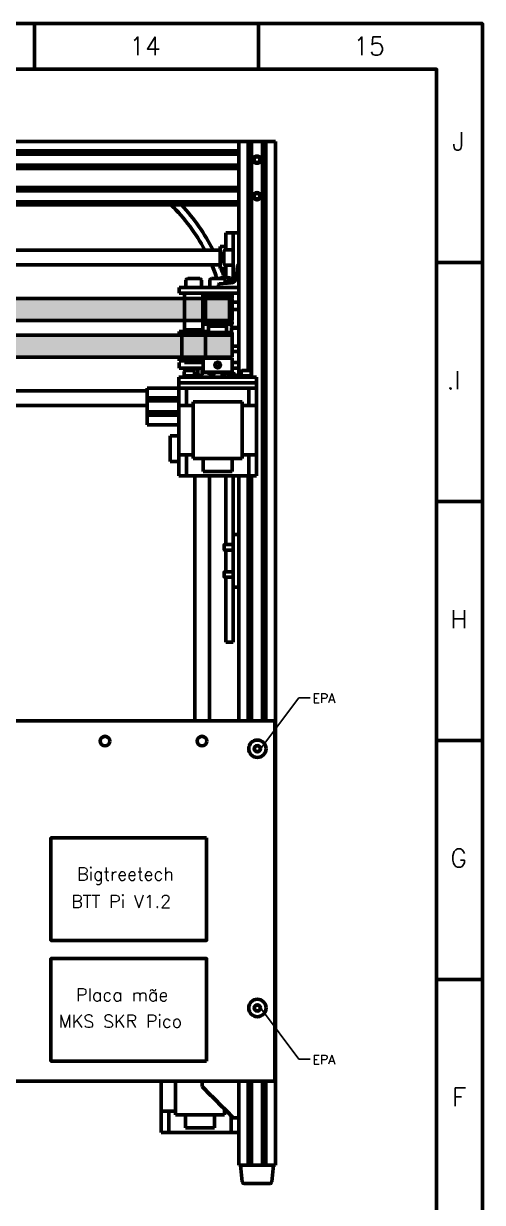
# Model space of a CAD drawing. Extents: x 21664 to 23500, y -5995 to -4166.
# Drawn here: x 23249 to 23500, y -5333 to -4688 of the extents above; entities that cross this region are included whole.
import ezdxf

# ---------------------------------------------------------------- set-up
doc = ezdxf.new("R2010")
doc.units = 0
doc.linetypes.add('DASHED', pattern=[19.05, 12.7, -6.35])
doc.layers.add('Cotas', color=90, linetype='Continuous')
doc.layers.add('Eletrônico', color=7, linetype='Continuous')
for name, color, linetype, lineweight in [('Fixação e Transmissão', 5, 'Continuous', 50), ('Hotend', 4, 'Continuous', 50), ('Linha tracejada', 254, 'DASHED', 15), ('Perfis e Cantoneiras', 2, 'Continuous', 50), ('Peças Usinadas', 120, 'Continuous', 50)]:
    doc.layers.add(name, color=color, linetype=linetype, lineweight=lineweight)
doc.layers.add('Motores', color=7, linetype='Continuous', lineweight=50, true_color=0x55ff00)
doc.styles.get("Standard").update_dxf_attribs({"font": 'romans.shx'})

msp = doc.modelspace()

# ---------------------------------------------------------------- hatches: boundary and pattern name
at = {"layer": 'Cotas'}
h = msp.add_hatch(color=256, dxfattribs=at)
h.dxf.hatch_style = 1
h.paths.add_polyline_path([(23378.96, -5084.38, -0.241174), (23378.77, -5084.75, -0.611378), (23378.04, -5084.38, -1), (23378.96, -5084.38)])
h = msp.add_hatch(color=256, dxfattribs=at)
h.dxf.hatch_style = 1
h.paths.add_polyline_path([(23378.96, -5226.19, 0.241174), (23378.77, -5225.82, 0.611378), (23378.04, -5226.19, 1), (23378.96, -5226.19)])
at = {"layer": 'Peças Usinadas'}
h = msp.add_hatch(color=2, dxfattribs=at)
h.dxf.hatch_style = 1
h.paths.add_polyline_path([(23336.99, -4838.19), (23214.09, -4838.19), (23214.09, -4850.19), (23336.99, -4850.19), (23336.99, -4838.19)])
h = msp.add_hatch(color=2, dxfattribs=at)
h.dxf.hatch_style = 1
h.paths.add_polyline_path([(23346.99, -4838.19), (23336.99, -4838.19), (23336.99, -4850.19), (23346.99, -4850.19), (23346.99, -4838.19)])
h = msp.add_hatch(color=2, dxfattribs=at)
h.dxf.hatch_style = 1
h.paths.add_polyline_path([(23348.49, -4838.19), (23346.99, -4838.19), (23346.99, -4850.19), (23348.49, -4850.19), (23348.49, -4838.19)])
h = msp.add_hatch(color=2, dxfattribs=at)
h.dxf.hatch_style = 1
h.paths.add_polyline_path([(23361.49, -4838.19), (23348.49, -4838.19), (23348.49, -4850.19), (23361.49, -4850.19), (23361.49, -4838.19)])
h = msp.add_hatch(color=2, dxfattribs=at)
h.dxf.hatch_style = 1
h.paths.add_polyline_path([(23362.59, -4844.19), (23362.02, -4844.19), (23362.02, -4840.89, -0.414214), (23362.84, -4840.07), (23362.99, -4840.07), (23362.99, -4838.19), (23361.49, -4838.19), (23361.49, -4850.19), (23362.59, -4850.19), (23362.59, -4844.19)])
h = msp.add_hatch(color=2, dxfattribs=at)
h.dxf.hatch_style = 1
h.paths.add_polyline_path([(23362.99, -4840.07), (23362.84, -4840.07, 0.414214), (23362.02, -4840.89), (23362.02, -4844.19), (23362.59, -4844.19), (23362.99, -4844.19), (23362.99, -4840.07)])
h = msp.add_hatch(color=2, dxfattribs=at)
h.dxf.hatch_style = 1
h.paths.add_polyline_path([(23362.99, -4844.19), (23362.59, -4844.19), (23362.59, -4850.19), (23362.99, -4850.19), (23362.99, -4844.19)])
h = msp.add_hatch(color=256, dxfattribs=at)
h.dxf.hatch_style = 1
h.paths.add_polyline_path([(23335.49, -4858.19), (23214.09, -4858.19), (23214.09, -4870.19), (23285.79, -4870.19), (23335.49, -4870.19), (23335.49, -4858.19)])
h = msp.add_hatch(color=256, dxfattribs=at)
h.dxf.hatch_style = 1
h.paths.add_polyline_path([(23348.49, -4858.19), (23335.49, -4858.19), (23335.49, -4870.19), (23348.49, -4870.19), (23348.49, -4858.19)])
h = msp.add_hatch(color=256, dxfattribs=at)
h.dxf.hatch_style = 1
h.paths.add_polyline_path([(23349.99, -4858.19), (23348.49, -4858.19), (23348.49, -4870.19), (23349.99, -4870.19), (23349.99, -4858.19)])
h = msp.add_hatch(color=256, dxfattribs=at)
h.dxf.hatch_style = 1
h.paths.add_polyline_path([(23363.09, -4864.19), (23363.09, -4858.19), (23362.59, -4858.19), (23361.59, -4858.19), (23361.55, -4858.19), (23361.35, -4858.19), (23361.01, -4858.19), (23360.51, -4858.19), (23359.9, -4858.19), (23359.14, -4858.19), (23358.31, -4858.19), (23357.75, -4858.19), (23357.37, -4858.19), (23356.41, -4858.19), (23356.13, -4858.19), (23355.41, -4858.19), (23355.38, -4858.19), (23354.38, -4858.19), (23353.7, -4858.19), (23353.36, -4858.19), (23352.42, -4858.19), (23352.12, -4858.19), (23351.51, -4858.19), (23350.72, -4858.19), (23350.01, -4858.19), (23349.99, -4858.19), (23349.44, -4858.19), (23349, -4858.19), (23348.72, -4858.19), (23348.59, -4858.19), (23348.59, -4858.19), (23348.49, -4858.19), (23348.49, -4870.19), (23348.59, -4870.19), (23348.59, -4870.19), (23348.72, -4870.19), (23349, -4870.19), (23349.44, -4870.19), (23349.99, -4870.19), (23350.01, -4870.19), (23350.72, -4870.19), (23351.51, -4870.19), (23352.12, -4870.19), (23352.42, -4870.19), (23353.36, -4870.19), (23353.7, -4870.19), (23354.38, -4870.19), (23355.38, -4870.19), (23355.41, -4870.19), (23356.13, -4870.19), (23356.41, -4870.19), (23357.37, -4870.19), (23357.75, -4870.19), (23359.9, -4870.19), (23360.51, -4870.19), (23361.01, -4870.19), (23361.35, -4870.19), (23361.55, -4870.19), (23361.59, -4870.19), (23363.09, -4870.19), (23363.09, -4867.19), (23363.09, -4864.19)])

# ---------------------------------------------------------------- linework, layer by layer
at = {"layer": 'Cotas'}
for p, q in [((23378.5, -5084.38), (23399.48, -5056.46)), ((23399.48, -5056.46), (23405.66, -5056.46)), ((23378.5, -5226.19), (23399.48, -5254.12)), ((23399.48, -5254.12), (23405.66, -5254.12))]:
    msp.add_line(p, q, dxfattribs=at)
for centre in [(23378.5, -5084.38), (23378.5, -5226.19)]:
    msp.add_circle(centre, 0.458, dxfattribs=at)
at = {"layer": 'Fixação e Transmissão'}
for p, q in [((23375.72, -4760.69), (23374.85, -4762.19)), ((23375.72, -4763.69), (23374.85, -4762.19)), ((23377.45, -4760.69), (23378.32, -4762.19)), ((23377.45, -4763.69), (23378.32, -4762.19)), ((23375.72, -4780.69), (23374.85, -4782.19)), ((23375.72, -4783.69), (23374.85, -4782.19)), ((23377.45, -4780.69), (23378.32, -4782.19)), ((23377.45, -4783.69), (23378.32, -4782.19)), ((23359.5, -4802.19), (23359.5, -4811.44)), ((23359.5, -4802.19), (23366.59, -4802.19)), ((23363.5, -4802.19), (23363.5, -4829.36)), ((23356.5, -4809.69), (23359.5, -4809.69)), ((23356.5, -4809.69), (23356.5, -4821.69)), ((23358.5, -4812.44), (23358.5, -4818.94)), ((23363.5, -4811.44), (23359.5, -4811.44)), ((23363.5, -4819.94), (23363.5, -4811.44)), ((23356.5, -4821.69), (23359.5, -4821.69)), ((23359.5, -4819.94), (23363.5, -4819.94)), ((23359.5, -4819.94), (23359.5, -4826.49)), ((23337.75, -4832.19), (23337.75, -4828.19)), ((23338.75, -4827.19), (23345.25, -4827.19)), ((23346.25, -4828.19), (23346.25, -4832.19)), ((23350.74, -4832.19), (23350.74, -4828.19)), ((23351.74, -4827.19), (23358.24, -4827.19)), ((23356.65, -4826.89), (23356.22, -4827.13)), ((23356.22, -4827.13), (23356.22, -4827.19)), ((23356.65, -4826.89), (23362.15, -4826.89)), ((23356.65, -4826.89), (23357.81, -4827.13)), ((23357.81, -4827.13), (23359.4, -4826.89)), ((23357.81, -4827.13), (23357.81, -4827.19)), ((23358.4, -4826.49), (23358, -4826.89)), ((23358.4, -4826.49), (23360.4, -4826.49)), ((23359.24, -4828.19), (23359.24, -4829.86)), ((23360.98, -4827.13), (23359.4, -4826.89)), ((23360.4, -4826.49), (23360.8, -4826.89)), ((23362.15, -4826.89), (23360.98, -4827.13)), ((23360.98, -4827.13), (23360.98, -4829.54)), ((23362.15, -4826.89), (23362.57, -4827.13)), ((23362.57, -4827.13), (23362.57, -4829.54)), ((23346.25, -4832.19), (23337.75, -4832.19)), ((23355.5, -4832.19), (23350.74, -4832.19)), ((23359.24, -4829.76), (23359.4, -4829.79)), ((23359.24, -4829.79), (23360.07, -4829.79)), ((23360.98, -4829.54), (23359.4, -4829.79)), ((23361.54, -4829.66), (23360.98, -4829.54)), ((23346.99, -4837.69), (23346.99, -4836.19)), ((23348.49, -4837.69), (23348.49, -4850.69)), ((23348.49, -4850.69), (23348.49, -4837.69)), ((23361.49, -4837.69), (23361.49, -4850.69)), ((23362.02, -4840.89), (23362.02, -4844.19)), ((23366.59, -4840.07), (23362.84, -4840.07)), ((23362.99, -4837.69), (23362.99, -4836.19)), ((23362.02, -4844.19), (23366.59, -4844.19)), ((23362.59, -4844.19), (23366.59, -4844.19)), ((23362.59, -4850.69), (23362.59, -4844.19)), ((23346.99, -4852.19), (23346.99, -4850.69)), ((23362.59, -4853.94), (23362.59, -4852.19)), ((23366.59, -4853.94), (23362.59, -4853.94)), ((23366.59, -4854.44), (23362.59, -4854.44)), ((23362.59, -4854.44), (23362.59, -4856.69)), ((23362.99, -4852.19), (23362.99, -4850.69)), ((23363.09, -4853.94), (23363.09, -4854.44)), ((23333.99, -4857.69), (23333.99, -4856.19)), ((23335.49, -4857.69), (23335.49, -4870.69)), ((23347.09, -4857.69), (23347.09, -4856.69)), ((23348.49, -4857.69), (23348.49, -4870.69)), ((23348.59, -4857.69), (23348.59, -4858.19)), ((23348.59, -4857.69), (23348.59, -4858.19)), ((23348.72, -4857.69), (23348.72, -4858.19)), ((23349, -4857.69), (23349, -4858.19)), ((23349.44, -4857.69), (23349.44, -4858.19)), ((23349.99, -4856.69), (23349.99, -4856.19)), ((23350.01, -4857.69), (23350.01, -4858.19)), ((23350.72, -4857.69), (23350.72, -4858.19)), ((23351.51, -4857.69), (23351.51, -4858.19)), ((23352.12, -4857.69), (23352.12, -4858.19)), ((23352.42, -4857.69), (23352.42, -4858.19)), ((23353.36, -4857.69), (23353.36, -4858.19)), ((23353.7, -4857.69), (23353.7, -4858.19)), ((23354.38, -4857.69), (23354.38, -4858.19)), ((23355.38, -4857.69), (23355.38, -4858.19)), ((23355.41, -4857.69), (23355.41, -4858.19)), ((23356.13, -4857.69), (23356.13, -4858.19)), ((23356.41, -4857.69), (23356.41, -4858.19)), ((23357.37, -4857.69), (23357.37, -4858.19)), ((23357.75, -4857.69), (23357.75, -4858.19)), ((23358.31, -4857.69), (23358.31, -4858.19)), ((23359.14, -4857.69), (23359.14, -4858.19)), ((23359.9, -4857.69), (23359.9, -4858.19)), ((23360.51, -4857.69), (23360.51, -4858.19)), ((23361.01, -4857.69), (23361.01, -4858.19)), ((23361.35, -4857.69), (23361.35, -4858.19)), ((23361.55, -4857.69), (23361.55, -4858.19)), ((23361.59, -4857.69), (23361.59, -4858.19)), ((23362.59, -4857.69), (23362.59, -4858.19)), ((23363.09, -4857.69), (23363.09, -4856.69)), ((23363.09, -4864.19), (23366.59, -4864.19)), ((23333.99, -4872.19), (23333.99, -4870.69)), ((23347.09, -4870.69), (23347.09, -4878.39)), ((23347.09, -4870.69), (23347.09, -4870.69)), ((23347.71, -4870.69), (23347.09, -4870.69)), ((23348.59, -4870.19), (23348.59, -4870.69)), ((23348.59, -4870.19), (23348.59, -4870.69)), ((23348.72, -4870.19), (23348.72, -4870.69)), ((23349, -4870.19), (23349, -4870.69)), ((23349.44, -4870.19), (23349.44, -4870.69)), ((23350.01, -4870.19), (23350.01, -4870.69)), ((23350.72, -4870.19), (23350.72, -4870.69)), ((23351.51, -4870.19), (23351.51, -4870.69)), ((23352.12, -4870.19), (23352.12, -4870.69)), ((23352.42, -4870.19), (23352.42, -4870.69)), ((23353.36, -4870.19), (23353.36, -4870.69)), ((23353.7, -4870.19), (23353.7, -4870.69)), ((23354.38, -4870.19), (23354.38, -4870.69)), ((23355.1, -4873.26), (23355.13, -4873.26)), ((23355.38, -4870.19), (23355.38, -4870.69)), ((23355.41, -4870.19), (23355.41, -4870.69)), ((23356.13, -4870.19), (23356.13, -4870.69)), ((23356.41, -4870.19), (23356.41, -4870.69)), ((23357.37, -4870.19), (23357.37, -4870.69)), ((23357.75, -4870.19), (23357.75, -4870.69)), ((23359.9, -4870.19), (23359.9, -4870.69)), ((23360.51, -4870.19), (23360.51, -4870.69)), ((23361.01, -4870.19), (23361.01, -4870.69)), ((23361.35, -4870.19), (23361.35, -4870.69)), ((23361.55, -4870.19), (23361.55, -4870.69)), ((23361.59, -4870.19), (23361.59, -4870.69)), ((23363.09, -4870.69), (23363.09, -4878.39)), ((23336.84, -4880.49), (23336.84, -4880.39)), ((23342.34, -4880.49), (23336.84, -4880.49)), ((23341.84, -4877.49), (23337.34, -4877.49)), ((23337.99, -4876.19), (23337.37, -4876.54)), ((23337.37, -4876.54), (23337.37, -4877.49)), ((23337.69, -4876.18), (23337.69, -4876.36)), ((23337.99, -4876.19), (23345.99, -4876.19)), ((23337.99, -4876.19), (23339.68, -4876.54)), ((23339.59, -4881.19), (23339.4, -4880.49)), ((23339.77, -4881.19), (23339.59, -4880.49)), ((23339.68, -4876.54), (23341.99, -4876.19)), ((23339.68, -4876.54), (23339.68, -4877.49)), ((23344.3, -4876.54), (23341.99, -4876.19)), ((23344.3, -4879.83), (23342.34, -4880.13)), ((23342.34, -4880.19), (23345.99, -4880.19)), ((23345.99, -4876.19), (23344.3, -4876.54)), ((23344.3, -4876.54), (23344.3, -4879.83)), ((23345.99, -4880.19), (23344.3, -4879.83)), ((23345.99, -4876.19), (23346.61, -4876.54)), ((23345.99, -4880.19), (23346.61, -4879.83)), ((23345.99, -4880.19), (23345.99, -4880.69)), ((23346.19, -4880.18), (23346, -4880.18)), ((23346.19, -4876.3), (23346.19, -4876.18)), ((23346.19, -4880.18), (23346.19, -4880.08)), ((23346.61, -4876.54), (23346.61, -4879.83)), ((23347.09, -4876.19), (23347.09, -4878.39)), ((23347.39, -4878.69), (23347.09, -4878.39)), ((23347.39, -4878.69), (23347.09, -4878.39)), ((23350.37, -4878.69), (23350.37, -4879.83)), ((23350.99, -4880.19), (23350.37, -4879.83)), ((23350.99, -4880.19), (23352.68, -4879.83)), ((23350.99, -4880.19), (23352.88, -4880.19)), ((23350.99, -4880.19), (23350.99, -4880.69)), ((23352.68, -4878.69), (23352.68, -4879.83)), ((23352.68, -4879.83), (23352.96, -4879.87)), ((23358.99, -4880.19), (23357.59, -4879.89)), ((23357.59, -4880.19), (23358.99, -4880.19)), ((23358.99, -4880.19), (23359.61, -4879.83)), ((23358.99, -4880.19), (23358.99, -4880.69)), ((23359.61, -4878.69), (23359.61, -4879.83)), ((23360.98, -4878.83), (23360.04, -4878.69)), ((23361.54, -4878.72), (23360.98, -4878.83)), ((23360.98, -4881.19), (23360.98, -4878.83)), ((23362.57, -4881.19), (23362.57, -4878.83)), ((23362.79, -4878.69), (23363.09, -4878.39)), ((23363.5, -4881.19), (23363.5, -4879.02)), ((23373.34, -4880.49), (23367.84, -4880.49)), ((23372.84, -4877.49), (23368.34, -4877.49)), ((23370.59, -4881.19), (23370.4, -4880.49)), ((23370.77, -4881.19), (23370.59, -4880.49)), ((23343.04, -4881.19), (23336.84, -4881.19)), ((23346.14, -4881.19), (23336.84, -4881.19)), ((23338.49, -4881.19), (23345.49, -4881.19)), ((23351.49, -4881.19), (23358.49, -4881.19)), ((23358.59, -4975.44), (23358.59, -4972.94)), ((23363.59, -4972.69), (23358.84, -4972.69)), ((23363.59, -4975.69), (23358.84, -4975.69)), ((23358.59, -4990.34), (23358.59, -4987.84)), ((23363.59, -4987.59), (23358.84, -4987.59)), ((23363.59, -4990.59), (23358.84, -4990.59)), ((23375.9, -5082.88), (23375.04, -5084.38)), ((23375.9, -5085.88), (23375.04, -5084.38)), ((23375.9, -5085.88), (23375.9, -5085.88)), ((23377.64, -5082.88), (23378.5, -5084.38)), ((23377.64, -5085.88), (23378.5, -5084.38)), ((23375.9, -5224.69), (23375.03, -5226.19)), ((23375.9, -5227.69), (23375.03, -5226.19)), ((23375.9, -5227.69), (23375.9, -5227.69)), ((23377.63, -5224.69), (23378.5, -5226.19)), ((23377.63, -5227.69), (23378.5, -5226.19))]:
    msp.add_line(p, q, dxfattribs=at)
at = {"layer": 'Fixação e Transmissão', "ltscale": 0.1}
for p, q in [((23375.72, -4760.69), (23377.45, -4760.69)), ((23375.72, -4763.69), (23377.45, -4763.69)), ((23375.72, -4780.69), (23377.45, -4780.69)), ((23375.72, -4783.69), (23377.45, -4783.69)), ((23336.84, -4880.49), (23336.84, -4877.99)), ((23342.34, -4880.49), (23342.34, -4877.99)), ((23346.14, -4881.19), (23346.14, -4880.18)), ((23367.84, -4880.49), (23367.84, -4877.99)), ((23373.34, -4880.49), (23373.34, -4877.99)), ((23329.09, -4927.2), (23329.09, -4913.2)), ((23329.09, -4913.2), (23333.94, -4913.2)), ((23329.09, -4927.2), (23333.94, -4927.2)), ((23377.64, -5082.88), (23375.9, -5082.88)), ((23377.64, -5085.88), (23375.9, -5085.88)), ((23377.63, -5224.69), (23375.9, -5224.69)), ((23377.63, -5227.69), (23375.9, -5227.69))]:
    msp.add_line(p, q, dxfattribs=at)
at = {"layer": 'Fixação e Transmissão', "color": 7, "ltscale": 0.1}
for p, q in [((23336.99, -4835.19), (23336.99, -4855.19)), ((23346.99, -4835.19), (23346.99, -4855.19)), ((23349.99, -4835.19), (23349.99, -4836.19)), ((23359.99, -4835.19), (23359.99, -4836.19)), ((23349.99, -4853.19), (23349.99, -4852.19)), ((23349.99, -4856.69), (23349.99, -4853.19)), ((23359.99, -4853.19), (23359.99, -4852.19)), ((23359.99, -4856.69), (23359.99, -4853.19)), ((23336.99, -4855.19), (23336.99, -4856.19)), ((23346.99, -4855.19), (23346.99, -4856.19)), ((23336.99, -4872.19), (23336.99, -4873.19)), ((23346.99, -4872.19), (23346.99, -4873.19))]:
    msp.add_line(p, q, dxfattribs=at)
at = {"layer": 'Fixação e Transmissão', "color": 7}
for p, q in [((23346.99, -4835.19), (23336.99, -4835.19)), ((23359.99, -4835.19), (23349.99, -4835.19)), ((23359.99, -4836.19), (23349.99, -4836.19)), ((23359.99, -4852.19), (23349.99, -4852.19)), ((23359.99, -4853.19), (23349.99, -4853.19)), ((23346.99, -4855.19), (23336.99, -4855.19)), ((23346.99, -4856.19), (23336.99, -4856.19)), ((23346.99, -4872.19), (23336.99, -4872.19)), ((23346.99, -4873.19), (23336.99, -4873.19))]:
    msp.add_line(p, q, dxfattribs=at)
at = {"layer": 'Fixação e Transmissão', "flags": 128}
for points in [[(23362.99, -4836.19), (23346.99, -4836.19)], [(23362.99, -4850.69), (23346.99, -4850.69)], [(23362.99, -4852.19), (23346.99, -4852.19)], [(23349.99, -4856.19), (23333.99, -4856.19)], [(23347.09, -4856.69), (23363.09, -4856.69)], [(23347.09, -4870.69), (23333.99, -4870.69)], [(23347.09, -4872.19), (23333.99, -4872.19)]]:
    msp.add_lwpolyline(points, dxfattribs=at)
for points in [[(23342.69, -4881.19), (23336.49, -4881.19), (23336.49, -4880.49), (23342.69, -4880.49)], [(23373.69, -4881.19), (23367.49, -4881.19), (23367.49, -4880.49), (23373.69, -4880.49)]]:
    msp.add_lwpolyline(points, close=True, dxfattribs=at)
at = {"layer": 'Fixação e Transmissão'}
for centre, radius in [((23376.59, -4762.19), 1.73), ((23376.59, -4782.19), 1.73), ((23376.77, -5084.38), 4.75), ((23376.77, -5084.38), 1.73), ((23376.77, -5226.19), 4.75), ((23376.77, -5226.19), 1.73)]:
    msp.add_circle(centre, radius, dxfattribs=at)
for centre, radius, start, end in [((23359.5, -4812.44), 1, 90, 180), ((23359.5, -4818.94), 1, 180, 270), ((23338.75, -4828.19), 1, 90, 180), ((23345.25, -4828.19), 1, 0, 90), ((23351.74, -4828.19), 1, 90, 180), ((23358.24, -4828.19), 1, 0, 90), ((23362.84, -4840.89), 0.824, 90, 180), ((23337.34, -4877.99), 0.5, 90, 180), ((23341.84, -4877.99), 0.5, 0, 90), ((23345.49, -4880.69), 0.5, 270, 360), ((23351.49, -4880.69), 0.5, 180, 270), ((23358.49, -4880.69), 0.5, 270, 360), ((23368.34, -4877.99), 0.5, 90, 180), ((23372.84, -4877.99), 0.5, 0, 90), ((23338.49, -4880.69), 0.5, 266.08472, 270), ((23358.84, -4972.94), 0.25, 90, 180), ((23358.84, -4975.44), 0.25, 180, 270), ((23358.84, -4987.84), 0.25, 90, 180), ((23358.84, -4990.34), 0.25, 180, 270)]:
    msp.add_arc(centre, radius, start, end, dxfattribs=at)
for points, degree in [([(23348.53, -4837.69), (23346.99, -4837.69), (23346.99, -4837.69)], 2), ([(23348.53, -4837.69), (23348.59, -4837.69), (23348.72, -4837.69)], 2), ([(23349.06, -4837.69), (23348.86, -4837.69), (23348.72, -4837.69)], 2), ([(23349.06, -4837.69), (23349.28, -4837.69), (23349.56, -4837.69)], 2), ([(23350.18, -4837.69), (23349.84, -4837.69), (23349.56, -4837.69)], 2), ([(23350.18, -4837.69), (23350.53, -4837.69), (23350.93, -4837.69)], 2), ([(23351.76, -4837.69), (23351.33, -4837.69), (23350.93, -4837.69)], 2), ([(23351.76, -4837.69), (23352.21, -4837.69), (23352.7, -4837.69)], 2), ([(23353.66, -4837.69), (23353.17, -4837.69), (23352.7, -4837.69)], 2), ([(23353.66, -4837.69), (23354.17, -4837.69), (23354.69, -4837.69)], 2), ([(23355.69, -4837.69), (23354.69, -4837.69)], 1), ([(23355.69, -4837.69), (23356.21, -4837.69), (23356.72, -4837.69)], 2), ([(23357.66, -4837.69), (23357.2, -4837.69), (23356.72, -4837.69)], 2), ([(23357.66, -4837.69), (23358.13, -4837.69), (23358.57, -4837.69)], 2), ([(23359.36, -4837.69), (23358.99, -4837.69), (23358.57, -4837.69)], 2), ([(23359.36, -4837.69), (23359.74, -4837.69), (23360.07, -4837.69)], 2), ([(23360.63, -4837.69), (23360.38, -4837.69), (23360.07, -4837.69)], 2), ([(23360.63, -4837.69), (23360.89, -4837.69), (23361.07, -4837.69)], 2), ([(23361.35, -4837.69), (23361.25, -4837.69), (23361.07, -4837.69)], 2), ([(23361.35, -4837.69), (23361.46, -4837.69), (23361.48, -4837.69)], 2), ([(23362.99, -4837.69), (23362.99, -4837.69), (23361.48, -4837.69)], 2), ([(23335.53, -4857.69), (23333.99, -4857.69), (23333.99, -4857.69)], 2), ([(23335.53, -4857.69), (23335.59, -4857.69), (23335.73, -4857.69)], 2), ([(23336.06, -4857.69), (23335.86, -4857.69), (23335.73, -4857.69)], 2), ([(23336.06, -4857.69), (23336.28, -4857.69), (23336.57, -4857.69)], 2), ([(23337.18, -4857.69), (23336.84, -4857.69), (23336.57, -4857.69)], 2), ([(23337.18, -4857.69), (23337.53, -4857.69), (23337.94, -4857.69)], 2), ([(23338.76, -4857.69), (23338.33, -4857.69), (23337.94, -4857.69)], 2), ([(23338.76, -4857.69), (23339.22, -4857.69), (23339.7, -4857.69)], 2), ([(23340.66, -4857.69), (23340.17, -4857.69), (23339.7, -4857.69)], 2), ([(23340.66, -4857.69), (23341.18, -4857.69), (23341.7, -4857.69)], 2), ([(23342.7, -4857.69), (23341.7, -4857.69)], 1), ([(23342.7, -4857.69), (23343.21, -4857.69), (23343.72, -4857.69)], 2), ([(23344.66, -4857.69), (23344.2, -4857.69), (23343.72, -4857.69)], 2), ([(23344.66, -4857.69), (23345.13, -4857.69), (23345.57, -4857.69)], 2), ([(23346.36, -4857.69), (23345.99, -4857.69), (23345.57, -4857.69)], 2), ([(23346.36, -4857.69), (23346.75, -4857.69), (23347.07, -4857.69)], 2), ([(23347.63, -4857.69), (23347.38, -4857.69), (23347.07, -4857.69)], 2), ([(23347.09, -4857.69), (23347.09, -4857.69), (23348.59, -4857.69)], 2), ([(23347.63, -4857.69), (23347.89, -4857.69), (23348.08, -4857.69)], 2), ([(23348.35, -4857.69), (23348.25, -4857.69), (23348.08, -4857.69)], 2), ([(23348.35, -4857.69), (23348.46, -4857.69), (23348.49, -4857.69)], 2), ([(23349.99, -4857.69), (23349.99, -4857.69), (23348.49, -4857.69)], 2), ([(23348.72, -4857.69), (23348.62, -4857.69), (23348.59, -4857.69)], 2), ([(23348.72, -4857.69), (23348.83, -4857.69), (23349, -4857.69)], 2), ([(23349.44, -4857.69), (23349.19, -4857.69), (23349, -4857.69)], 2), ([(23349.44, -4857.69), (23349.69, -4857.69), (23350.01, -4857.69)], 2), ([(23350.72, -4857.69), (23350.33, -4857.69), (23350.01, -4857.69)], 2), ([(23350.72, -4857.69), (23351.09, -4857.69), (23351.51, -4857.69)], 2), ([(23352.42, -4857.69), (23351.94, -4857.69), (23351.51, -4857.69)], 2), ([(23352.42, -4857.69), (23352.88, -4857.69), (23353.36, -4857.69)], 2), ([(23354.38, -4857.69), (23353.86, -4857.69), (23353.36, -4857.69)], 2), ([(23354.38, -4857.69), (23355.38, -4857.69)], 1), ([(23356.41, -4857.69), (23355.9, -4857.69), (23355.38, -4857.69)], 2), ([(23356.41, -4857.69), (23356.9, -4857.69), (23357.37, -4857.69)], 2), ([(23358.31, -4857.69), (23357.86, -4857.69), (23357.37, -4857.69)], 2), ([(23358.31, -4857.69), (23358.75, -4857.69), (23359.14, -4857.69)], 2), ([(23359.9, -4857.69), (23359.55, -4857.69), (23359.14, -4857.69)], 2), ([(23359.9, -4857.69), (23360.24, -4857.69), (23360.51, -4857.69)], 2), ([(23361.01, -4857.69), (23360.8, -4857.69), (23360.51, -4857.69)], 2), ([(23361.01, -4857.69), (23361.22, -4857.69), (23361.35, -4857.69)], 2), ([(23361.55, -4857.69), (23361.49, -4857.69), (23361.35, -4857.69)], 2), ([(23361.55, -4857.69), (23363.09, -4857.69), (23363.09, -4857.69)], 2), ([(23350.18, -4878.39), (23350.71, -4878.39), (23351.25, -4878.39), (23351.83, -4878.39), (23352.41, -4878.39), (23353.02, -4878.39), (23353.64, -4878.39), (23354.9, -4878.39), (23356.18, -4878.39), (23356.8, -4878.39), (23357.42, -4878.39), (23358.01, -4878.39), (23358.61, -4878.39), (23359.15, -4878.39), (23359.7, -4878.39), (23360.19, -4878.39), (23360.68, -4878.39), (23361.1, -4878.39), (23361.52, -4878.39), (23361.85, -4878.39), (23362.19, -4878.39), (23362.44, -4878.39), (23362.68, -4878.39), (23362.83, -4878.39), (23362.98, -4878.39), (23363.03, -4878.39), (23363.09, -4878.39)], 2)]:
    msp.add_open_spline(points, degree=degree, dxfattribs=at)
for points, degree, knots in [([(23363.09, -4870.69), (23362.89, -4870.69), (23362.32, -4870.69), (23361.41, -4870.69), (23360.19, -4870.69), (23358.73, -4870.69), (23357.1, -4870.69), (23355.39, -4870.69), (23353.67, -4870.69), (23352.04, -4870.69), (23350.58, -4870.69), (23349.37, -4870.69), (23348.45, -4870.69), (23347.88, -4870.69), (23347.69, -4870.69)], 1, [0.911063, 0.911063, 1.13546, 1.35986, 1.58426, 1.80866, 2.03306, 2.25746, 2.48186, 2.70626, 2.93066, 3.15506, 3.37946, 3.60386, 3.82826, 4.05266, 4.05266]), ([(23353.56, -4874.49), (23353.56, -4874.68), (23353.6, -4874.87), (23353.67, -4875.06), (23353.75, -4875.25), (23353.85, -4875.42), (23353.98, -4875.56), (23354.12, -4875.7), (23354.28, -4875.81), (23354.46, -4875.89), (23354.65, -4875.97), (23354.84, -4876.01), (23355.04, -4876.02), (23355.23, -4876.02), (23355.43, -4875.98), (23355.62, -4875.9), (23355.81, -4875.83), (23355.98, -4875.72), (23356.12, -4875.58), (23356.26, -4875.44), (23356.38, -4875.27), (23356.46, -4875.09), (23356.54, -4874.9), (23356.58, -4874.71), (23356.59, -4874.52), (23356.59, -4874.12), (23356.44, -4873.71), (23356.16, -4873.42), (23355.88, -4873.14), (23355.48, -4872.96), (23355.09, -4872.95), (23354.89, -4872.95), (23354.68, -4872.99), (23354.49, -4873.07), (23354.31, -4873.14), (23354.14, -4873.25), (23354.01, -4873.39), (23353.87, -4873.53), (23353.76, -4873.69), (23353.68, -4873.88), (23353.6, -4874.08), (23353.56, -4874.28), (23353.56, -4874.49)], 3, [0, 0, 0, 0, 0.060859, 0.060859, 0.060859, 0.123355, 0.123355, 0.123355, 0.185855, 0.185855, 0.185855, 0.248355, 0.248355, 0.248355, 0.310855, 0.310855, 0.310855, 0.373355, 0.373355, 0.373355, 0.435855, 0.435855, 0.435855, 0.496793, 0.496793, 0.496793, 0.621711, 0.621711, 0.621711, 0.746711, 0.746711, 0.746711, 0.810851, 0.810851, 0.810851, 0.873355, 0.873355, 0.873355, 0.935855, 0.935855, 0.935855, 1, 1, 1, 1]), ([(23353.89, -4874.49), (23353.89, -4874.37), (23353.9, -4874.26), (23353.94, -4874.12), (23353.99, -4873.97), (23354.08, -4873.8), (23354.21, -4873.65), (23354.28, -4873.57), (23354.36, -4873.5), (23354.45, -4873.45), (23354.53, -4873.4), (23354.61, -4873.36), (23354.68, -4873.33), (23354.85, -4873.27), (23354.99, -4873.26), (23355.1, -4873.26)], 3, [0, 0, 0, 0, 0.059375, 0.059375, 0.059375, 0.11875, 0.11875, 0.11875, 0.149922, 0.149922, 0.149922, 0.181094, 0.181094, 0.181094, 0.249688, 0.249688, 0.249688, 0.249688]), ([(23355.1, -4875.71), (23355.01, -4875.71), (23354.9, -4875.71), (23354.77, -4875.67), (23354.63, -4875.63), (23354.46, -4875.55), (23354.31, -4875.42), (23354.22, -4875.34), (23354.15, -4875.25), (23354.09, -4875.16), (23354.03, -4875.07), (23353.99, -4874.99), (23353.96, -4874.9), (23353.9, -4874.74), (23353.89, -4874.61), (23353.89, -4874.49)], 3, [0.750064, 0.750064, 0.750064, 0.750064, 0.805921, 0.805921, 0.805921, 0.868421, 0.868421, 0.868421, 0.901316, 0.901316, 0.901316, 0.934211, 0.934211, 0.934211, 0.999999, 0.999999, 0.999999, 0.999999]), ([(23355.1, -4873.26), (23355.13, -4873.26), (23355.18, -4873.26), (23355.22, -4873.26), (23355.28, -4873.27), (23355.34, -4873.28), (23355.42, -4873.3), (23355.56, -4873.34), (23355.73, -4873.41), (23355.9, -4873.55), (23355.98, -4873.62), (23356.05, -4873.71), (23356.11, -4873.8), (23356.17, -4873.88), (23356.22, -4873.97), (23356.24, -4874.05), (23356.31, -4874.2), (23356.32, -4874.33), (23356.33, -4874.45), (23356.33, -4874.58), (23356.32, -4874.7), (23356.27, -4874.85), (23356.22, -4875), (23356.13, -4875.18), (23355.99, -4875.32), (23355.86, -4875.47), (23355.68, -4875.57), (23355.53, -4875.63), (23355.36, -4875.7), (23355.21, -4875.71), (23355.1, -4875.71)], 3, [0.249688, 0.249688, 0.249688, 0.249688, 0.274684, 0.274684, 0.274684, 0.30593, 0.30593, 0.30593, 0.368422, 0.368422, 0.368422, 0.399672, 0.399672, 0.399672, 0.430921, 0.430921, 0.430921, 0.493421, 0.493421, 0.493421, 0.555921, 0.555921, 0.555921, 0.618421, 0.618421, 0.618421, 0.680921, 0.680921, 0.680921, 0.750064, 0.750064, 0.750064, 0.750064]), ([(23347.09, -4878.39), (23347.1, -4878.39), (23347.15, -4878.39), (23347.24, -4878.39), (23347.35, -4878.39), (23347.51, -4878.39), (23347.69, -4878.39), (23347.9, -4878.39), (23348.15, -4878.39), (23348.42, -4878.39), (23348.72, -4878.39), (23349.05, -4878.39), (23349.4, -4878.39), (23349.78, -4878.39), (23350.37, -4878.39)], 1, [2.23053, 2.23053, 2.29561, 2.36068, 2.42576, 2.49083, 2.55591, 2.62099, 2.68606, 2.75114, 2.81621, 2.88129, 2.94636, 3.01144, 3.07652, 3.14159, 3.14159]), ([(23347.09, -4878.39), (23347.1, -4878.39), (23347.15, -4878.39), (23347.24, -4878.39), (23347.35, -4878.39), (23347.51, -4878.39), (23347.69, -4878.39), (23347.9, -4878.39), (23348.15, -4878.39), (23348.42, -4878.39), (23348.72, -4878.39), (23349.05, -4878.39), (23349.4, -4878.39), (23349.78, -4878.39), (23350.18, -4878.39)], 1, [2.23053, 2.23053, 2.29561, 2.36068, 2.42576, 2.49083, 2.55591, 2.62099, 2.68606, 2.75114, 2.81621, 2.88129, 2.94636, 3.01144, 3.07652, 3.14159, 3.14159]), ([(23347.39, -4878.69), (23347.4, -4878.69), (23347.45, -4878.69), (23347.54, -4878.69), (23347.65, -4878.69), (23347.81, -4878.69), (23347.99, -4878.69), (23348.2, -4878.69), (23348.45, -4878.69), (23348.72, -4878.69), (23349.02, -4878.69), (23349.35, -4878.69), (23349.7, -4878.69), (23350.08, -4878.69), (23350.37, -4878.69)], 1, [2.23053, 2.23053, 2.29561, 2.36068, 2.42576, 2.49083, 2.55591, 2.62099, 2.68606, 2.75114, 2.81621, 2.88129, 2.94636, 3.01144, 3.07652, 3.14159, 3.14159]), ([(23362.79, -4878.69), (23362.59, -4878.69), (23362.02, -4878.69), (23361.11, -4878.69), (23359.89, -4878.69), (23358.43, -4878.69), (23356.8, -4878.69), (23355.09, -4878.69), (23353.37, -4878.69), (23351.74, -4878.69), (23350.28, -4878.69), (23349.07, -4878.69), (23348.15, -4878.69), (23347.58, -4878.69), (23347.39, -4878.69)], 1, [0.911063, 0.911063, 1.13546, 1.35986, 1.58426, 1.80866, 2.03306, 2.25746, 2.48186, 2.70626, 2.93066, 3.15506, 3.37946, 3.60386, 3.82826, 4.05266, 4.05266])]:
    msp.add_open_spline(points, degree=degree, knots=knots, dxfattribs=at)
at = {"layer": 'Hotend'}
for p, q in [((23385.59, -5312.19), (23367.59, -5312.19)), ((23367.59, -5312.19), (23368.5, -5321.29)), ((23385.59, -5312.19), (23384.68, -5321.29)), ((23383.68, -5322.19), (23369.49, -5322.19))]:
    msp.add_line(p, q, dxfattribs=at)
for centre, start, end in [((23369.49, -5321.19), 185.71059, 270), ((23383.68, -5321.19), 270, 354.28941)]:
    msp.add_arc(centre, 1, start, end, dxfattribs=at)
at = {"layer": 'Linha tracejada'}
for p, q in [((23358.4, -4826.49), (23358.4, -4826.89)), ((23360.4, -4826.49), (23360.4, -4826.89))]:
    msp.add_line(p, q, dxfattribs=at)
at = {"layer": 'Motores'}
for p, q in [((23366.59, -4867.19), (23363.09, -4867.19)), ((23357.59, -4878.74), (23357.59, -4881.19)), ((23333.94, -4887.19), (23333.94, -4888.69)), ((23333.94, -4887.19), (23338.05, -4887.19)), ((23333.94, -4888.69), (23333.94, -4887.19)), ((23338.05, -4887.19), (23333.94, -4887.19)), ((23333.94, -4887.19), (23338.05, -4887.19)), ((23333.94, -4896.69), (23333.94, -4887.19)), ((23356.5, -4887.19), (23338.05, -4887.19)), ((23372.12, -4887.19), (23338.05, -4887.19)), ((23338.05, -4887.19), (23338.05, -4896.69)), ((23338.05, -4887.19), (23338.05, -4896.69)), ((23376.24, -4887.19), (23372.12, -4887.19)), ((23372.12, -4896.69), (23372.12, -4887.19)), ((23372.12, -4887.19), (23372.12, -4896.69)), ((23376.24, -4896.69), (23376.24, -4887.19)), ((23333.94, -4896.69), (23333.94, -4923.69)), ((23338.05, -4896.69), (23333.94, -4896.69)), ((23338.05, -4896.69), (23333.94, -4896.69)), ((23338.05, -4896.69), (23341.76, -4896.69)), ((23341.76, -4896.69), (23338.05, -4896.69)), ((23368.42, -4894.69), (23341.76, -4894.69)), ((23341.76, -4894.69), (23341.76, -4925.69)), ((23341.76, -4894.69), (23341.76, -4925.69)), ((23368.42, -4894.69), (23341.76, -4894.69)), ((23368.42, -4894.69), (23341.76, -4894.69)), ((23341.76, -4896.69), (23341.76, -4894.69)), ((23341.76, -4894.69), (23368.42, -4894.69)), ((23341.76, -4894.69), (23341.76, -4896.69)), ((23368.42, -4925.69), (23368.42, -4894.69)), ((23368.42, -4925.69), (23368.42, -4894.69)), ((23368.42, -4894.69), (23368.42, -4896.69)), ((23368.42, -4896.69), (23368.42, -4894.69)), ((23368.42, -4896.69), (23372.12, -4896.69)), ((23372.12, -4896.69), (23368.42, -4896.69)), ((23372.12, -4896.69), (23376.24, -4896.69)), ((23376.24, -4896.69), (23372.12, -4896.69)), ((23376.24, -4896.69), (23376.24, -4923.69)), ((23333.94, -4935.19), (23333.94, -4923.69)), ((23338.05, -4923.69), (23333.94, -4923.69)), ((23333.94, -4923.69), (23338.05, -4923.69)), ((23338.05, -4935.19), (23338.05, -4923.69)), ((23338.05, -4923.69), (23341.76, -4923.69)), ((23338.05, -4935.19), (23338.05, -4923.69)), ((23338.05, -4923.69), (23341.76, -4923.69)), ((23341.76, -4923.69), (23341.76, -4925.69)), ((23341.76, -4923.69), (23341.76, -4925.69)), ((23341.76, -4925.69), (23347.09, -4925.69)), ((23341.76, -4925.69), (23347.09, -4925.69)), ((23341.76, -4925.69), (23347.09, -4925.69)), ((23341.76, -4925.69), (23347.09, -4925.69)), ((23347.09, -4932.69), (23347.09, -4925.69)), ((23347.09, -4925.69), (23363.09, -4925.69)), ((23363.09, -4925.69), (23347.09, -4925.69)), ((23347.09, -4925.69), (23347.09, -4932.69)), ((23363.09, -4925.69), (23363.09, -4932.69)), ((23363.09, -4932.69), (23363.09, -4925.69)), ((23363.09, -4925.69), (23368.42, -4925.69)), ((23363.09, -4925.69), (23368.42, -4925.69)), ((23363.09, -4925.69), (23368.42, -4925.69)), ((23363.09, -4925.69), (23368.42, -4925.69)), ((23368.42, -4925.69), (23368.42, -4923.69)), ((23368.42, -4923.69), (23372.12, -4923.69)), ((23368.42, -4925.69), (23368.42, -4923.69)), ((23368.42, -4923.69), (23372.12, -4923.69)), ((23372.12, -4923.69), (23372.12, -4935.19)), ((23372.12, -4935.19), (23372.12, -4923.69)), ((23372.12, -4923.69), (23376.24, -4923.69)), ((23372.12, -4923.69), (23376.24, -4923.69)), ((23376.24, -4935.19), (23376.24, -4923.69)), ((23333.94, -4935.19), (23338.05, -4935.19)), ((23372.12, -4935.19), (23338.05, -4935.19)), ((23363.09, -4932.69), (23347.09, -4932.69)), ((23347.09, -4932.69), (23363.09, -4932.69)), ((23376.24, -4935.19), (23372.12, -4935.19)), ((23324.29, -5266.19), (23324.29, -5282.7)), ((23332.11, -5284.7), (23332.11, -5266.19)), ((23324.29, -5294.2), (23324.29, -5282.7)), ((23328.41, -5282.7), (23324.29, -5282.7)), ((23324.29, -5282.7), (23324.29, -5294.2)), ((23328.41, -5282.7), (23324.29, -5282.7)), ((23332.11, -5282.7), (23328.41, -5282.7)), ((23328.41, -5282.7), (23328.41, -5294.2)), ((23328.41, -5294.2), (23328.41, -5282.7)), ((23332.11, -5282.7), (23328.41, -5282.7)), ((23332.11, -5284.7), (23332.11, -5282.7)), ((23332.11, -5284.7), (23332.11, -5282.7)), ((23337.44, -5284.7), (23332.11, -5284.7)), ((23337.44, -5284.7), (23332.11, -5284.7)), ((23337.44, -5284.7), (23332.11, -5284.7)), ((23337.44, -5284.7), (23332.11, -5284.7)), ((23353.44, -5284.7), (23337.44, -5284.7)), ((23337.44, -5284.7), (23337.44, -5291.7)), ((23337.44, -5291.7), (23337.44, -5284.7)), ((23337.44, -5284.7), (23353.44, -5284.7)), ((23353.44, -5291.7), (23353.44, -5284.7)), ((23353.44, -5284.7), (23353.44, -5291.7)), ((23358.77, -5284.7), (23353.44, -5284.7)), ((23358.77, -5284.7), (23353.44, -5284.7)), ((23358.77, -5284.7), (23353.44, -5284.7)), ((23358.77, -5284.7), (23353.44, -5284.7)), ((23358.77, -5281.3), (23358.77, -5284.7)), ((23360.16, -5282.7), (23358.77, -5282.7)), ((23358.77, -5282.7), (23358.77, -5284.7)), ((23358.77, -5282.7), (23358.77, -5284.7)), ((23362.48, -5294.2), (23362.48, -5284.97)), ((23366.59, -5282.7), (23366.59, -5294.2)), ((23366.59, -5294.2), (23366.59, -5282.7)), ((23337.44, -5291.7), (23353.44, -5291.7)), ((23353.44, -5291.7), (23337.44, -5291.7)), ((23324.29, -5294.2), (23328.41, -5294.2)), ((23328.41, -5294.2), (23324.29, -5294.2)), ((23328.41, -5294.2), (23362.48, -5294.2)), ((23362.48, -5294.2), (23328.41, -5294.2)), ((23366.59, -5294.2), (23362.48, -5294.2)), ((23366.59, -5294.2), (23362.48, -5294.2))]:
    msp.add_line(p, q, dxfattribs=at)
msp.add_open_spline([(23352.79, -4880.43), (23352.79, -4880.43)], degree=1, dxfattribs=at)
at = {"layer": 'Perfis e Cantoneiras'}
for p, q in [((22986.59, -4752.19), (23386.59, -4752.19)), ((23006.59, -4757.39), (23366.59, -4757.39)), ((23366.59, -4881.19), (23366.59, -4752.19)), ((23371.79, -4877.49), (23371.79, -4752.19)), ((23373.59, -4880.49), (23373.59, -4752.19)), ((23379.59, -5069.2), (23379.59, -4752.19)), ((23381.39, -5069.2), (23381.39, -4752.19)), ((23386.59, -4854.19), (23386.59, -4752.19)), ((23006.59, -4759.19), (23366.59, -4759.19)), ((23006.59, -4765.19), (23366.59, -4765.19)), ((23006.59, -4766.99), (23366.59, -4766.99)), ((23006.59, -4777.39), (23366.59, -4777.39)), ((23006.59, -4779.19), (23366.59, -4779.19)), ((23006.59, -4785.19), (23366.59, -4785.19)), ((23006.59, -4786.99), (23366.59, -4786.99)), ((23365.96, -4820.14), (23365.37, -4826.83)), ((23366.59, -4819.69), (23366.45, -4819.69)), ((23355.5, -4832.19), (23355.5, -4830.64)), ((23366.59, -4832.19), (23355.5, -4832.19)), ((23355.95, -4830.15), (23362.64, -4829.56)), ((23386.59, -5312.19), (23386.59, -4854.19)), ((23361.21, -4878.69), (23362.64, -4878.81)), ((23366.59, -4876.19), (23363.09, -4876.19)), ((23316.59, -4887.19), (23333.94, -4887.19)), ((23333.94, -4892.39), (23316.59, -4892.39)), ((23333.94, -4894.19), (23316.59, -4894.19)), ((23316.59, -4900.19), (23333.94, -4900.19)), ((23316.59, -4901.99), (23333.94, -4901.99)), ((23316.59, -4907.19), (23333.94, -4907.19)), ((23366.59, -5069.2), (23366.59, -4935.19)), ((23371.79, -5069.2), (23371.79, -4935.19)), ((23373.59, -5069.2), (23373.59, -4935.19)), ((23006.59, -5266.19), (23346.59, -5266.19)), ((23366.59, -5312.19), (23366.59, -5266.2)), ((23371.79, -5312.19), (23371.79, -5266.2)), ((23373.59, -5312.19), (23373.59, -5266.2)), ((23379.59, -5312.19), (23379.59, -5266.2)), ((23381.39, -5312.19), (23381.39, -5266.2)), ((23366.59, -5312.19), (23386.59, -5312.19))]:
    msp.add_line(p, q, dxfattribs=at)
at = {"layer": 'Perfis e Cantoneiras', "color": 7}
for p, q in [((23342.66, -4935.19), (23342.67, -5069.2)), ((23350.66, -4935.19), (23350.67, -5069.2))]:
    msp.add_line(p, q, dxfattribs=at)
at = {"layer": 'Perfis e Cantoneiras', "color": 30}
for p, q in [((23346.59, -5269.19), (23346.59, -5266.19)), ((23346.59, -5269.19), (23346.59, -5266.19)), ((23347.59, -5266.19), (23366.59, -5266.19)), ((23366.59, -5266.19), (23347.59, -5266.19)), ((23366.59, -5266.19), (23366.59, -5285.19)), ((23366.59, -5285.19), (23366.59, -5266.19)), ((23366.59, -5286.19), (23363.59, -5286.19)), ((23366.59, -5286.19), (23363.59, -5286.19))]:
    msp.add_line(p, q, dxfattribs=at)
at = {"layer": 'Perfis e Cantoneiras'}
for centre in [(23376.59, -4762.19), (23376.59, -4782.19)]:
    msp.add_circle(centre, 2, dxfattribs=at)
for centre, radius, start, end in [((23366.45, -4820.19), 0.5, 90, 175), ((23362.38, -4826.57), 3, 275, 355), ((23356, -4830.64), 0.5, 95, 180), ((23362.38, -4881.8), 3, 11.83108, 85)]:
    msp.add_arc(centre, radius, start, end, dxfattribs=at)
at = {"layer": 'Perfis e Cantoneiras', "color": 30}
for points, degree in [([(23346.59, -5266.19), (23346.59, -5266.19), (23346.6, -5266.19)], 2), ([(23346.6, -5266.19), (23346.62, -5266.19), (23346.66, -5266.19)], 2), ([(23346.66, -5266.19), (23346.7, -5266.19), (23346.75, -5266.19)], 2), ([(23346.75, -5266.19), (23346.81, -5266.19), (23346.88, -5266.19)], 2), ([(23346.88, -5266.19), (23346.95, -5266.19), (23347.03, -5266.19)], 2), ([(23347.03, -5266.19), (23347.11, -5266.19), (23347.2, -5266.19)], 2), ([(23347.2, -5266.19), (23347.29, -5266.19), (23347.39, -5266.19)], 2), ([(23347.39, -5266.19), (23347.59, -5266.19)], 1), ([(23346.59, -5269.19), (23363.59, -5286.19)], 1)]:
    msp.add_open_spline(points, degree=degree, dxfattribs=at)
msp.add_open_spline([(23346.59, -5266.19), (23346.59, -5266.19), (23346.59, -5266.19), (23346.59, -5266.19), (23346.6, -5266.19), (23346.6, -5266.19), (23346.61, -5266.19), (23346.62, -5266.19), (23346.63, -5266.19), (23346.64, -5266.19), (23346.66, -5266.19), (23346.67, -5266.19), (23346.68, -5266.19), (23346.7, -5266.19), (23346.72, -5266.19), (23346.74, -5266.19), (23346.76, -5266.19), (23346.78, -5266.19), (23346.8, -5266.19), (23346.83, -5266.19), (23346.85, -5266.19), (23346.88, -5266.19), (23346.91, -5266.19), (23346.93, -5266.19), (23346.96, -5266.19), (23347.02, -5266.19), (23347.08, -5266.19), (23347.15, -5266.19), (23347.29, -5266.19), (23347.44, -5266.19), (23347.59, -5266.19)], degree=3, knots=[0, 0, 0, 0, 0.1122, 0.1122, 0.1122, 0.224399, 0.224399, 0.224399, 0.336599, 0.336599, 0.336599, 0.448799, 0.448799, 0.448799, 0.560999, 0.560999, 0.560999, 0.673198, 0.673198, 0.673198, 0.785398, 0.785398, 0.785398, 0.897598, 0.897598, 0.897598, 1.122, 1.122, 1.122, 1.5708, 1.5708, 1.5708, 1.5708], dxfattribs=at)
at = {"layer": 'Peças Usinadas'}
for p, q in [((23254.97, -4687.76), (23254.97, -4712.76)), ((23377.35, -4687.76), (23377.35, -4712.76)), ((23499.73, -4818.47), (23474.73, -4818.47)), ((23366.59, -4832.19), (23334, -4832.19)), ((23334, -4832.19), (23334, -4835.19)), ((23366.59, -4835.19), (23334, -4835.19)), ((23362.99, -4838.19), (23213.34, -4838.19)), ((23362.99, -4838.19), (23362.99, -4850.19)), ((23362.99, -4850.19), (23213.34, -4850.19)), ((23349.99, -4858.19), (23213.34, -4858.19)), ((23333.94, -4858.19), (23363.09, -4858.19)), ((23363.09, -4858.19), (23363.09, -4870.19)), ((23349.99, -4870.19), (23213.34, -4870.19)), ((23333.94, -4870.19), (23363.09, -4870.19)), ((23334, -4873.19), (23334, -4876.19)), ((23366.59, -4873.19), (23363.09, -4873.19)), ((23347.09, -4876.19), (23334, -4876.19)), ((23357.59, -4878.74), (23357.59, -4878.68)), ((23357.59, -4878.74), (23357.59, -4881.19)), ((23366.59, -4876.19), (23363.09, -4876.19)), ((23333.94, -4887.19), (23333.94, -4881.19)), ((23338.46, -4881.19), (23333.94, -4881.19)), ((23376.24, -4881.19), (23333.94, -4881.19)), ((23333.94, -4884.19), (23333.94, -4881.19)), ((23359.5, -4884.19), (23333.94, -4884.19)), ((23376.24, -4884.19), (23333.94, -4884.19)), ((23333.94, -4887.19), (23333.94, -4884.19)), ((23351.46, -4881.19), (23345.53, -4881.19)), ((23352.59, -4881.19), (23352.59, -4880.97)), ((23376.24, -4884.19), (23376.24, -4881.19)), ((23376.24, -4887.19), (23376.24, -4884.19)), ((23499.73, -4949.19), (23474.73, -4949.19)), ((23363.59, -4967.19), (23366.59, -4967.19)), ((23363.59, -4996.09), (23363.59, -4967.19)), ((23363.59, -4996.09), (23366.59, -4996.09)), ((23386.27, -5069.2), (22987.09, -5069.2)), ((23386.27, -5266.2), (23386.27, -5069.2)), ((23499.73, -5079.9), (23474.73, -5079.9)), ((23499.73, -5210.62), (23474.73, -5210.62)), ((22987.09, -5266.19), (23386.27, -5266.2))]:
    msp.add_line(p, q, dxfattribs=at)
at = {"layer": 'Peças Usinadas', "color": 7, "ltscale": 0.25}
for p, q in [((23214.09, -4811.69), (23356.5, -4811.69)), ((23214.09, -4819.69), (23356.5, -4819.69)), ((23208.59, -4888.69), (23316.59, -4888.69)), ((23208.59, -4896.69), (23316.59, -4896.69))]:
    msp.add_line(p, q, dxfattribs=at)
at = {"layer": 'Peças Usinadas', "color": 2}
msp.add_line((23316.59, -4907.19), (23316.59, -4887.19), dxfattribs=at)
at = {"layer": 'Peças Usinadas', "color": 7}
for p, q in [((23359.59, -4972.69), (23359.6, -4935.19)), ((23363.59, -4972.69), (23363.6, -4935.19)), ((23359.59, -4987.59), (23359.59, -4975.69)), ((23363.59, -4987.59), (23363.59, -4975.69)), ((23359.57, -5026.09), (23359.58, -4990.59)), ((23363.57, -5026.09), (23363.58, -4990.59)), ((23363.57, -5026.09), (23359.57, -5026.09))]:
    msp.add_line(p, q, dxfattribs=at)
at = {"layer": 'Peças Usinadas', "flags": 128}
msp.add_lwpolyline([(21664, -5994.91), (23499.73, -5994.91), (23499.73, -4687.76), (21664, -4687.76)], close=True, dxfattribs=at)
msp.add_lwpolyline([(21689, -5969.91), (23474.73, -5969.91), (23474.73, -4712.76), (21689, -4712.76), (21689, -5969.91)], dxfattribs=at)
at = {"layer": 'Peças Usinadas', "color": 7, "flags": 128}
for points in [[(23349, -5133.2), (23264, -5133.2), (23264, -5189.2), (23349, -5189.2)], [(23349, -5255.2), (23349, -5199.2), (23264, -5199.2), (23264, -5255.2)]]:
    msp.add_lwpolyline(points, close=True, dxfattribs=at)
at = {"layer": 'Peças Usinadas'}
for centre in [(23293.52, -5080.2), (23346.52, -5080.2)]:
    msp.add_circle(centre, 2.6, dxfattribs=at)
at = {"layer": 'Peças Usinadas', "color": 7}
for centre, radius, start, end in [((23259.24, -4858.59, 8306.42), 100.45, 27.83398, 45.46333), ((23259.24, -4858.59), 104.45, 26.6815, 43.27531), ((23259.24, -4858.59, 8306.42), 100.45, 18.21643, 22.78476), ((23259.24, -4858.59), 104.45, 21.38551, 21.86616), ((23259.24, -4858.59), 104.45, 17.89885, 20.6888), ((23259.24, -4858.59), 104.45, 12.3845, 12.94673), ((23259.24, -4858.59), 104.45, 11.26362, 11.54342)]:
    msp.add_arc(centre, radius, start, end, dxfattribs=at)
at = {"layer": 'Peças Usinadas'}
msp.add_arc((23347.61, -4878.68), 5.48, 335.29181, 359.90119, dxfattribs=at)

# ---------------------------------------------------------------- texts
at = {"layer": 'Cotas'}
for s, height, p in [('14', 10, (23306.83, -4705.07)), ('15', 10, (23429.21, -4705.07)), ('J', 10, (23483.21, -4757.08)), ('.I', 10, (23480.21, -4887.79)), ('H', 10, (23482.21, -5018.51)), ('EPA', 5.027, (23406.87, -5059.29)), ('G', 10, (23482.21, -5149.22)), ('EPA', 5.027, (23406.87, -5256.94)), ('F', 10, (23483.21, -5279.94))]:
    msp.add_text(s, height=height, dxfattribs=at).set_placement(p)
at = {"layer": 'Eletrônico', "ltscale": 0.1}
for s, p in [('Placa mãe', (23277.69, -5222.48)), ('MKS SKR Pico', (23268.17, -5236.95))]:
    msp.add_text(s, height=7, dxfattribs=at).set_placement(p)
at = {"layer": 'Peças Usinadas', "color": 7, "ltscale": 0.1}
for s, p in [('Bigtreetech', (23278.29, -5156.43)), ('BTT Pi V1.2', (23275.07, -5171.43))]:
    msp.add_text(s, height=7, dxfattribs=at).set_placement(p)

doc.saveas('drawing.dxf')
